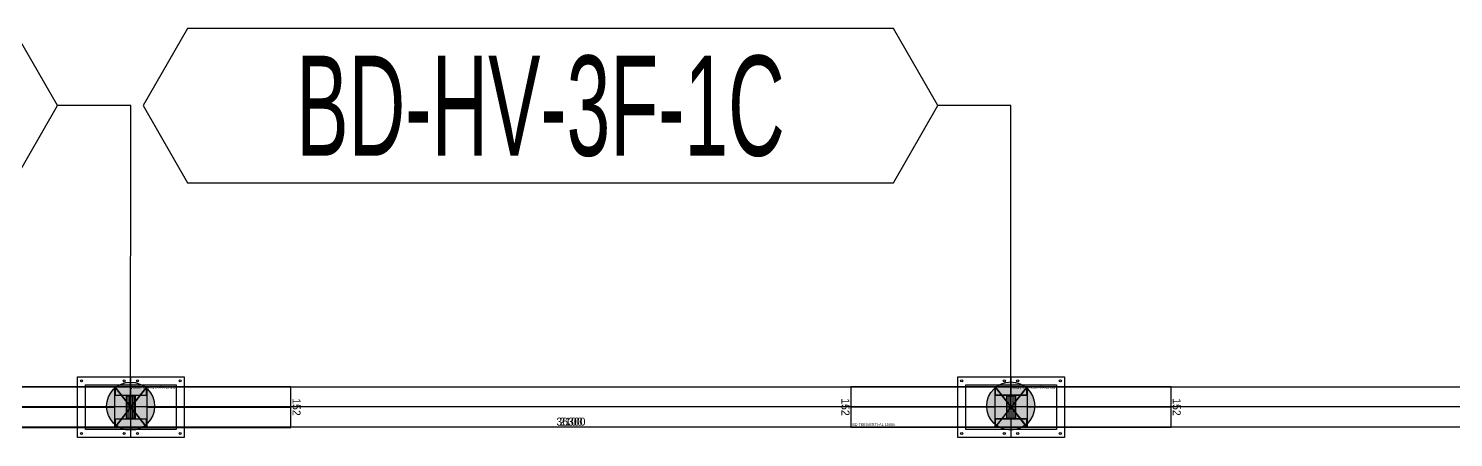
# Model space of a CAD drawing. Header units: millimetres. Extents: x 28486 to 374549, y -351975 to 868946.
# Drawn here: x 292366 to 297709, y 416061 to 417592 of the extents above; entities that cross this region are included whole.
import ezdxf
from ezdxf.enums import TextEntityAlignment as Align

# ---------------------------------------------------------------- set-up
doc = ezdxf.new("R2010")
doc.units = ezdxf.units.MM
doc.header["$LTSCALE"] = 150
doc.layers.get('Defpoints').update_dxf_attribs({"color": 150})
for name, color, linetype in [('-----27 Bus Duct_HV_IT BACK UP A', 7, 'Continuous'), ('-----27 Bus Duct_HV_IT BACK UP B', 3, 'Continuous'), ('-----29 주기', 1, 'Continuous'), ('-----30 Text', 2, 'Continuous'), ('-----99 Cable Schedule', 2, 'Continuous')]:
    doc.layers.add(name, color=color, linetype=linetype)
doc.styles.add('ELEC', font='')
doc.styles.get("Standard").update_dxf_attribs({"font": ''})
doc.styles.get('ELEC').set_extended_font_data('Dotum')
doc.styles.get('Standard').set_extended_font_data('Dotum')
doc.dimstyles.new('전기통신참고용-치수', dxfattribs={"dimscale": 15, "dimtxt": 2, "dimasz": 0, "dimexe": 0, "dimexo": 0, "dimgap": 0.4, "dimtad": 4, "dimdec": 0, "dimzin": 0, "dimdsep": 46, "dimtxsty": 'Standard', "dimblk": 'NONE', "dimcen": 0, "dimse1": 1, "dimse2": 1, "dimsd1": 1, "dimsd2": 1, "dimclrd": 8, "dimclre": 8, "dimclrt": 8, "dimadec": 0, "dimazin": 0, "dimtfac": 1, "dimtdec": 0, "dimtix": 1, "dimtmove": 2, "dimatfit": 0, "dimldrblk": 'NONE', "dimfxl": 2, "dimtolj": 1, "dimtzin": 0, "dimarcsym": 0})

# ---------------------------------------------------------------- blocks, each defined once
blk = doc.blocks.new('*U292')
at = {"color": 1}
for p, q in [((390, 76), (270, -76)), ((270, 76), (390, -76)), ((-270, 0), (270, 0)), ((390, 0), (930, 0))]:
    blk.add_line(p, q, dxfattribs=at)
at = {"color": 0}
for points in [[(-270, -76), (270, -76), (270, 76), (-270, 76)], [(390, -76), (930, -76), (930, 76), (390, 76)]]:
    blk.add_lwpolyline(points, close=True, dxfattribs=at)
for points in [[(390, 76), (270, 76)], [(270, -76), (390, -76)]]:
    blk.add_lwpolyline(points, dxfattribs=at)
at = {"color": 1}
for points in [[(270, -46, -0.4142136), (272, -44), (312.8, -44, 0.4142136), (313.8, -43), (313.8, 43, 0.4142136), (312.8, 44), (272, 44, -0.4142136), (270, 46), (270, 76, -0.4142136), (271, 75), (271, 46, 0.4142136), (272, 45), (388, 45, 0.4142136), (389, 46), (389, 75, -0.4142136), (390, 76), (390, 46, -0.4142136), (388, 44), (347.2, 44, 0.4142136), (346.2, 43), (346.2, -43, 0.4142136), (347.2, -44), (388, -44, -0.4142136), (390, -46), (390, -76, -0.4142136), (389, -75), (389, -46, 0.4142136), (388, -45), (272, -45, 0.4142136), (271, -46), (271, -75, -0.4142136), (270, -76), (270, -76), (270, -76), (270, -76)], [(314.8, -43), (314.8, 43, -0.4142136), (315.8, 44), (344.2, 44, -0.4142136), (345.2, 43), (345.2, -43, -0.4142136), (344.2, -44), (315.8, -44, -0.4142136)], [(315.8, -42), (315.8, 42, -0.4142136), (316.8, 43), (321.15, 43, -0.4142136), (322.15, 42), (322.15, -42, -0.4142136), (321.15, -43), (316.8, -43, -0.4142136)], [(323.15, -42), (323.15, 42, -0.4142136), (324.15, 43), (328.5, 43, -0.4142136), (329.5, 42), (329.5, -42, -0.4142136), (328.5, -43), (324.15, -43, -0.4142136)], [(330.5, -42), (330.5, 42, -0.4142136), (331.5, 43), (335.85, 43, -0.4142136), (336.85, 42), (336.85, -42, -0.4142136), (335.85, -43), (331.5, -43, -0.4142136)], [(337.85, -42), (337.85, 42, -0.4142136), (338.85, 43), (343.2, 43, -0.4142136), (344.2, 42), (344.2, -42, -0.4142136), (343.2, -43), (338.85, -43, -0.4142136)]]:
    blk.add_lwpolyline(points, format="xyb", close=True, dxfattribs=at)
at = {"color": 0, "style": 'ELEC'}
blk.add_text('BD TEE(VERT)-AL 1000A', height=10, dxfattribs=at).set_placement((-265, -66), align=Align.MIDDLE_LEFT)
blk = doc.blocks.new('*D632')
at = {"layer": 'Defpoints', "color": 0, "transparency": 16777216}
for p in [(0, -1011), (152, -1011), (152, -1011)]:
    blk.add_point(p, dxfattribs=at)
at = {"color": 0, "transparency": 16777216, "insert": (76, -1032), "char_height": 30, "attachment_point": 5}
blk.add_mtext('\\A1;{\\C0;152}', dxfattribs=at)
blk = doc.blocks.new('_None')
blk = doc.blocks.new('*D633')
at = {"layer": 'Defpoints', "color": 0, "transparency": 16777216}
for p in [(152, -1011), (152, -1011), (152, -3111)]:
    blk.add_point(p, dxfattribs=at)
at = {"color": 0, "transparency": 16777216, "insert": (131, -2061), "char_height": 30, "attachment_point": 5, "rotation": 90}
blk.add_mtext('\\A1;{\\C0;2100}', dxfattribs=at)
blk = doc.blocks.new('*D634')
at = {"layer": 'Defpoints', "color": 0, "transparency": 16777216}
for p in [(0, -3111), (152, -3111), (152, -3111)]:
    blk.add_point(p, dxfattribs=at)
at = {"color": 0, "transparency": 16777216, "insert": (76, -3090), "char_height": 30, "attachment_point": 5}
blk.add_mtext('\\A1;{\\C0;152}', dxfattribs=at)
blk = doc.blocks.new('*U66')
at = {"color": 0}
blk.add_line((0, 113.5), (0, -113.5), dxfattribs=at)
at = {"color": 1}
for p, q in [((60, 76), (-60, -76)), ((-60, 76), (60, -76))]:
    blk.add_line(p, q, dxfattribs=at)
at = {"color": 0}
for points in [[(200, -113.5), (-200, -113.5), (-200, 113.5), (200, 113.5)], [(170, -83.5), (-170, -83.5), (-170, 83.5), (170, 83.5)]]:
    blk.add_lwpolyline(points, close=True, dxfattribs=at)
at = {"color": 1}
blk.add_lwpolyline([(60, -76), (-60, -76), (-60, 76), (60, 76)], close=True, dxfattribs=at)
for points in [[(-60, -46, -0.4142136), (-58, -44), (-17.2, -44, 0.4142136), (-16.2, -43), (-16.2, 43, 0.4142136), (-17.2, 44), (-58, 44, -0.4142136), (-60, 46), (-60, 76, -0.4142136), (-59, 75), (-59, 46, 0.4142136), (-58, 45), (58, 45, 0.4142136), (59, 46), (59, 75, -0.4142136), (60, 76), (60, 46, -0.4142136), (58, 44), (17.2, 44, 0.4142136), (16.2, 43), (16.2, -43, 0.4142136), (17.2, -44), (58, -44, -0.4142136), (60, -46), (60, -76, -0.4142136), (59, -75), (59, -46, 0.4142136), (58, -45), (-58, -45, 0.4142136), (-59, -46), (-59, -75, -0.4142136), (-60, -76), (-60, -76), (-60, -76), (-60, -76)], [(-15.2, -43), (-15.2, 43, -0.4142136), (-14.2, 44), (14.2, 44, -0.4142136), (15.2, 43), (15.2, -43, -0.4142136), (14.2, -44), (-14.2, -44, -0.4142136)], [(-14.2, -42), (-14.2, 42, -0.4142136), (-13.2, 43), (-8.85, 43, -0.4142136), (-7.85, 42), (-7.85, -42, -0.4142136), (-8.85, -43), (-13.2, -43, -0.4142136)], [(-6.85, -42), (-6.85, 42, -0.4142136), (-5.85, 43), (-1.5, 43, -0.4142136), (-0.5, 42), (-0.5, -42, -0.4142136), (-1.5, -43), (-5.85, -43, -0.4142136)], [(0.5, -42), (0.5, 42, -0.4142136), (1.5, 43), (5.85, 43, -0.4142136), (6.85, 42), (6.85, -42, -0.4142136), (5.85, -43), (1.5, -43, -0.4142136)], [(7.85, -42), (7.85, 42, -0.4142136), (8.85, 43), (13.2, 43, -0.4142136), (14.2, 42), (14.2, -42, -0.4142136), (13.2, -43), (8.85, -43, -0.4142136)]]:
    blk.add_lwpolyline(points, format="xyb", close=True, dxfattribs=at)
at = {"color": 0}
for centre in [(-185, 98.5), (-25, 98.5), (25, 98.5), (185, 98.5), (-185, -98.5), (-25, -98.5), (25, -98.5), (185, -98.5)]:
    blk.add_circle(centre, 4, dxfattribs=at)
at = {"color": 0, "style": 'ELEC'}
blk.add_text('BD Flanged End-AL 1000A', height=10, dxfattribs=at).set_placement((-165, -73.5), align=Align.MIDDLE_LEFT)
blk = doc.blocks.new('*D628')
at = {"layer": 'Defpoints', "color": 0, "transparency": 16777216}
for p in [(0, -261), (152, -261), (152, -261)]:
    blk.add_point(p, dxfattribs=at)
at = {"color": 0, "transparency": 16777216, "insert": (76, -282), "char_height": 30, "attachment_point": 5}
blk.add_mtext('\\A1;{\\C0;152}', dxfattribs=at)
blk = doc.blocks.new('*D629')
at = {"layer": 'Defpoints', "color": 0, "transparency": 16777216}
for p in [(152, -261), (152, -261), (152, -5461)]:
    blk.add_point(p, dxfattribs=at)
at = {"color": 0, "transparency": 16777216, "insert": (131, -2861), "char_height": 30, "attachment_point": 5, "rotation": 90}
blk.add_mtext('\\A1;{\\C0;5200}', dxfattribs=at)
blk = doc.blocks.new('*D630')
at = {"layer": 'Defpoints', "color": 0, "transparency": 16777216}
for p in [(0, -5461), (152, -5461), (152, -5461)]:
    blk.add_point(p, dxfattribs=at)
at = {"color": 0, "transparency": 16777216, "insert": (76, -5440), "char_height": 30, "attachment_point": 5}
blk.add_mtext('\\A1;{\\C0;152}', dxfattribs=at)
blk = doc.blocks.new('*D641')
at = {"layer": 'Defpoints', "color": 0, "transparency": 16777216}
for p in [(152, 29808.7), (152, 29808.7), (152, -6491.3)]:
    blk.add_point(p, dxfattribs=at)
at = {"color": 0, "transparency": 16777216, "insert": (131, 11658.7), "char_height": 30, "attachment_point": 5, "rotation": 90}
blk.add_mtext('\\A1;{\\C0;36300}', dxfattribs=at)
blk = doc.blocks.new('A$C9a0ab699')
h = blk.add_hatch(color=0)
edge = h.paths.add_edge_path()
edge.add_arc((0, 0), 64, 720, 1080, ccw=False)
at = {"color": 0}
blk.add_circle((0, 0), 64, dxfattribs=at)
blk = doc.blocks.new('*U631')
at = {"color": 1}
blk.add_line((76, -1011), (76, -3111), dxfattribs=at)
at = {"color": 0}
blk.add_lwpolyline([(152, -3111), (0, -3111), (0, -1011), (152, -1011)], close=True, dxfattribs=at)
for base, p1, p2, override, picture, middle in [((152, -1011), (0, -1011), (152, -1011), {"dimtxsty": 'Standard', "dimclrd": 0, "dimclre": 0, "dimclrt": 0}, '*D632', (76, -1032)), ((152, -3111), (0, -3111), (152, -3111), {"dimtad": 1, "dimtxsty": 'Standard', "dimclrd": 0, "dimclre": 0, "dimclrt": 0}, '*D634', (76, -3090))]:
    dim = blk.add_linear_dim(base=base, p1=p1, p2=p2, text='{\\C0;<>}', dimstyle='전기통신참고용-치수', override=override, dxfattribs=at)
    dim.commit()
    dim.dimension.update_dxf_attribs({"geometry": picture, "text_midpoint": middle})
dim = blk.add_linear_dim(base=(152, -1011), p1=(152, -3111), p2=(152, -1011), angle=90, text='{\\C0;<>}', dimstyle='전기통신참고용-치수', override={"dimtad": 1, "dimtxsty": 'Standard', "dimclrd": 0, "dimclre": 0, "dimclrt": 0}, dxfattribs=at)
dim.commit()
dim.dimension.update_dxf_attribs({"geometry": '*D633', "text_midpoint": (131, -2061)})
blk = doc.blocks.new('*U627')
at = {"color": 1}
blk.add_line((76, -261), (76, -5461), dxfattribs=at)
at = {"color": 0}
blk.add_lwpolyline([(152, -5461), (0, -5461), (0, -261), (152, -261)], close=True, dxfattribs=at)
for base, p1, p2, override, picture, middle in [((152, -261), (0, -261), (152, -261), {"dimtxsty": 'Standard', "dimclrd": 0, "dimclre": 0, "dimclrt": 0}, '*D628', (76, -282)), ((152, -5461), (0, -5461), (152, -5461), {"dimtad": 1, "dimtxsty": 'Standard', "dimclrd": 0, "dimclre": 0, "dimclrt": 0}, '*D630', (76, -5440))]:
    dim = blk.add_linear_dim(base=base, p1=p1, p2=p2, text='{\\C0;<>}', dimstyle='전기통신참고용-치수', override=override, dxfattribs=at)
    dim.commit()
    dim.dimension.update_dxf_attribs({"geometry": picture, "text_midpoint": middle})
dim = blk.add_linear_dim(base=(152, -261), p1=(152, -5461), p2=(152, -261), angle=90, text='{\\C0;<>}', dimstyle='전기통신참고용-치수', override={"dimtad": 1, "dimtxsty": 'Standard', "dimclrd": 0, "dimclre": 0, "dimclrt": 0}, dxfattribs=at)
dim.commit()
dim.dimension.update_dxf_attribs({"geometry": '*D629', "text_midpoint": (131, -2861)})
blk = doc.blocks.new('*U639')
at = {"color": 1}
blk.add_line((76, 29808.7), (76, -6491.3), dxfattribs=at)
at = {"color": 0}
blk.add_lwpolyline([(152, -6491.3), (0, -6491.3), (0, 29808.7), (152, 29808.7)], close=True, dxfattribs=at)
dim = blk.add_linear_dim(base=(152, 29808.7), p1=(152, -6491.3), p2=(152, 29808.7), angle=90, text='{\\C0;<>}', dimstyle='전기통신참고용-치수', override={"dimtad": 1, "dimtxsty": 'Standard', "dimclrd": 0, "dimclre": 0, "dimclrt": 0}, dxfattribs=at)
dim.commit()
dim.dimension.update_dxf_attribs({"geometry": '*D641', "text_midpoint": (131, 11658.7)})

msp = doc.modelspace()

# ---------------------------------------------------------------- linework, layer by layer
at = {"layer": '-----29 주기', "elevation": 0}
for points in [[(289663, 417592.2), (289496.3, 417303.4), (289663, 417014.7), (292308.8, 417014.7), (292475.5, 417303.4), (292308.8, 417592.2)], [(292963, 417592.2), (292796.3, 417303.4), (292963, 417014.7), (295608.8, 417014.7), (295775.5, 417303.4), (295608.8, 417592.2)]]:
    msp.add_lwpolyline(points, close=True, dxfattribs=at)
at = {"layer": '-----99 Cable Schedule', "color": 1, "elevation": 0}
for points in [[(292749, 416175.9), (292749.5, 417303.4), (292475.5, 417303.4)], [(296049, 416175.9), (296049.5, 417303.4), (295775.5, 417303.4)]]:
    msp.add_lwpolyline(points, dxfattribs=at)

# ---------------------------------------------------------------- block references
at = {"layer": '-----27 Bus Duct_HV_IT BACK UP A'}
for name, p, rotation in [('*U66', (292750, 416174.3), 180), ('*U66', (296050, 416174.3), 180), ('*U631', (296461, 416251), 270), ('*U627', (302111, 416251), 270)]:
    msp.add_blockref(name, p, dxfattribs=dict(at, rotation=rotation))
for p in [(292420, 416174.3), (295720, 416175)]:
    msp.add_blockref('*U292', p, dxfattribs=at)
at = {"layer": '-----27 Bus Duct_HV_IT BACK UP B', "rotation": 270}
msp.add_blockref('*U639', (282741.3, 416251), dxfattribs=at)
at = {"layer": '-----99 Cable Schedule', "color": 1, "xscale": 1.40625, "yscale": 1.40625, "zscale": 1.40625, "rotation": 89.99999999999999}
for p in [(292749, 416177.9), (296049, 416178.6)]:
    msp.add_blockref('A$C9a0ab699', p, dxfattribs=at)

# ---------------------------------------------------------------- texts
at = {"layer": '-----30 Text', "linetype": 'Continuous', "style": 'ELEC', "width": 0.6}
msp.add_text('BD-HV-3F-1C', height=375, dxfattribs=at).set_placement((294285.9, 417303.4), align=Align.MIDDLE)

doc.saveas('drawing.dxf')
